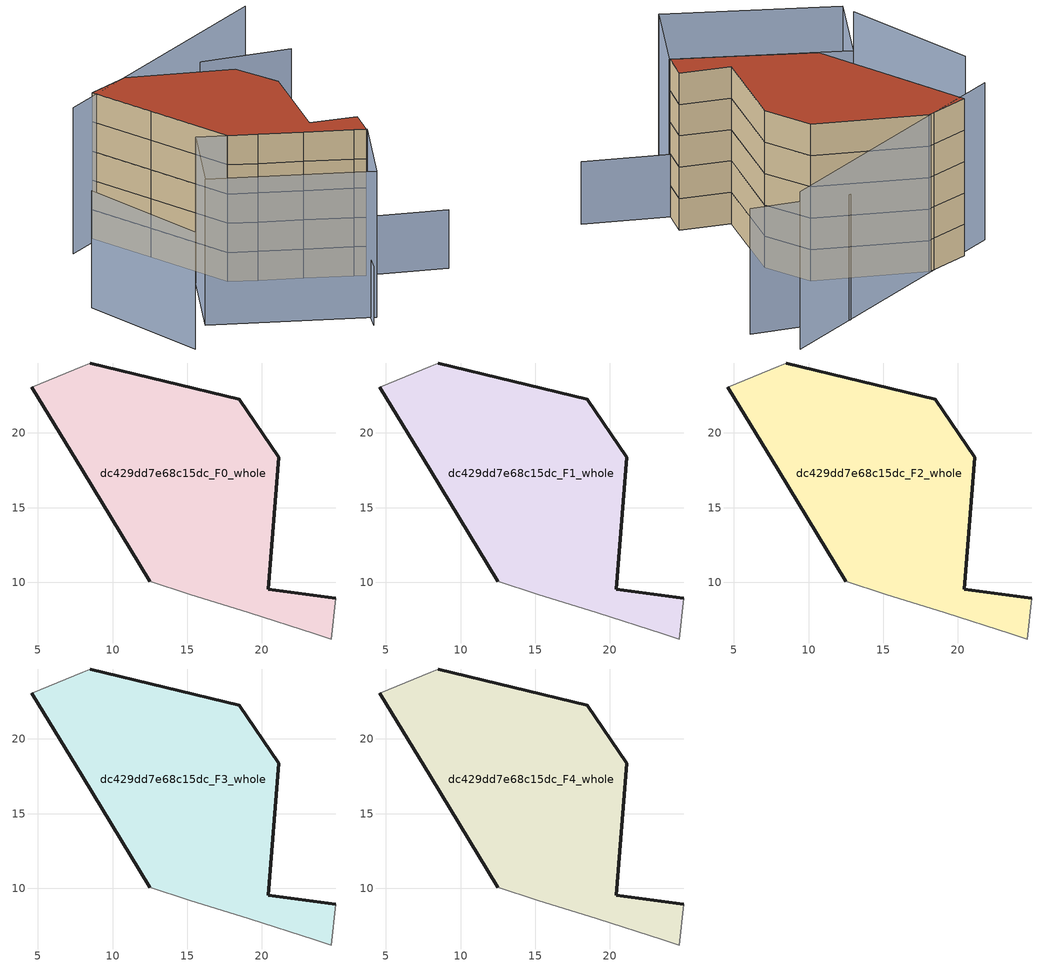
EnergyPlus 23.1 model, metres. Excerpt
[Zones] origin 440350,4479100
dc429dd7e68c15dc_F0_whole
 floor ground (EU_floor_Construction): 18.5,22.27 21.12,18.37 20.4,9.55 24.94,8.93 24.63,6.21 23.53,6.56 19.14,7.95 15.14,9.22 12.49,10.06 8.01,17.45 4.59,23.05 8,24.45 8.52,24.68 z0
 wall outside (EU_wall_Construction): 24.94,8.93 20.4,9.55 21.12,18.37 18.5,22.27 8.52,24.68 / 4.59,23.05 8.01,17.45 12.49,10.06 z0:3
 wall adiabatic (EU_wall_Construction): 12.49,10.06 15.14,9.22 19.14,7.95 23.53,6.56 24.63,6.21 24.94,8.93 / 8.52,24.68 8,24.45 4.59,23.05 z0:3
dc429dd7e68c15dc_F1_whole
 floor to dc429dd7e68c15dc_F0_whole (EU_floor_Construction): 18.5,22.27 21.12,18.37 20.4,9.55 24.94,8.93 24.63,6.21 23.53,6.56 19.14,7.95 15.14,9.22 12.49,10.06 8.01,17.45 4.59,23.05 8,24.45 8.52,24.68 z3
 wall outside (EU_wall_Construction): 24.94,8.93 20.4,9.55 21.12,18.37 18.5,22.27 8.52,24.68 / 4.59,23.05 8.01,17.45 12.49,10.06 z3:6
 wall adiabatic (EU_wall_Construction): 12.49,10.06 15.14,9.22 19.14,7.95 23.53,6.56 24.63,6.21 24.94,8.93 / 8.52,24.68 8,24.45 4.59,23.05 z3:6
dc429dd7e68c15dc_F2_whole
 floor to dc429dd7e68c15dc_F1_whole (EU_floor_Construction): 18.5,22.27 21.12,18.37 20.4,9.55 24.94,8.93 24.63,6.21 23.53,6.56 19.14,7.95 15.14,9.22 12.49,10.06 8.01,17.45 4.59,23.05 8,24.45 8.52,24.68 z6
 wall outside (EU_wall_Construction): 24.94,8.93 20.4,9.55 21.12,18.37 18.5,22.27 8.52,24.68 / 4.59,23.05 8.01,17.45 12.49,10.06 z6:9
 wall adiabatic (EU_wall_Construction): 12.49,10.06 15.14,9.22 19.14,7.95 23.53,6.56 24.63,6.21 24.94,8.93 / 8.52,24.68 8,24.45 4.59,23.05 z6:9
dc429dd7e68c15dc_F3_whole
 floor to dc429dd7e68c15dc_F2_whole (EU_floor_Construction): 18.5,22.27 21.12,18.37 20.4,9.55 24.94,8.93 24.63,6.21 23.53,6.56 19.14,7.95 15.14,9.22 12.49,10.06 8.01,17.45 4.59,23.05 8,24.45 8.52,24.68 z9
 wall outside (EU_wall_Construction): 24.94,8.93 20.4,9.55 21.12,18.37 18.5,22.27 8.52,24.68 / 4.59,23.05 8.01,17.45 12.49,10.06 z9:12
 wall adiabatic (EU_wall_Construction): 12.49,10.06 15.14,9.22 19.14,7.95 23.53,6.56 24.63,6.21 24.94,8.93 / 8.52,24.68 8,24.45 4.59,23.05 z9:12
dc429dd7e68c15dc_F4_whole
 floor to dc429dd7e68c15dc_F3_whole (EU_floor_Construction): 18.5,22.27 21.12,18.37 20.4,9.55 24.94,8.93 24.63,6.21 23.53,6.56 19.14,7.95 15.14,9.22 12.49,10.06 8.01,17.45 4.59,23.05 8,24.45 8.52,24.68 z12
 wall outside (EU_wall_Construction): 24.94,8.93 20.4,9.55 21.12,18.37 18.5,22.27 8.52,24.68 / 4.59,23.05 8.01,17.45 12.49,10.06 z12:15
 wall adiabatic (EU_wall_Construction): 12.49,10.06 15.14,9.22 19.14,7.95 23.53,6.56 24.63,6.21 24.94,8.93 / 8.52,24.68 8,24.45 4.59,23.05 z12:15
 roof outside (EU_roof_Construction): 24.63,6.21 24.94,8.93 20.4,9.55 21.12,18.37 18.5,22.27 8.52,24.68 8,24.45 4.59,23.05 8.01,17.45 12.49,10.06 15.14,9.22 19.14,7.95 23.53,6.56 z15
shading: 21.26,-3.39 23.53,6.56 / 23.53,6.56 32.17,4.59 z0:6; -1.07,10.2 4.31,-1.31 / 27.24,29.45 18.31,30.34 z0:12; 24.45,33.7 1.79,20.96 / 9.67,10.95 24.71,6.19 / 24.71,6.19 22.13,-1.98 / 22.13,-1.98 7.08,2.78 / 7.08,2.78 9.67,10.95 z0:15
[Building]
EU S2 Campaign: North Axis=0; Terrain=City; Solar Distribution=FullExterior
[Site:Location]
Madrid: Latitude=40.5; Longitude=-3.5; Time Zone=1; Elevation=609
[SizingPeriod:WeatherFileDays]
AnnualSizingPeriod: Begin Month=1; Begin Day of Month=1; End Month=12; End Day of Month=31; Day of Week for Start Day=Monday; Use Weather File Daylight Saving Period=No; Use Weather File Rain and Snow Indicators=No
[MATERIAL]
EU_InternalMass_Material: Roughness=MediumRough; Thickness=0.1; Conductivity=1; Density=1800; Specific Heat=900; Thermal Absorptance=0.9; Solar Absorptance=0.7; Visible Absorptance=0.7
[MATERIAL:NOMASS] Roughness=MediumRough; Thermal Absorptance=0.9; Solar Absorptance=0.7; Visible Absorptance=0.7
Name | Thermal Resistance
EU_wall_NoMass | 1.60022
EU_roof_NoMass | 1.57597
EU_floor_NoMass | 0.470652
[CONSTRUCTION]
EU_wall_Construction: EU_wall_NoMass
EU_roof_Construction: EU_roof_NoMass
EU_floor_Construction: EU_floor_NoMass
EU_InternalMass_Construction: EU_InternalMass_Material
[ZONE] Type=1; Multiplier=1; Ceiling Height=autocalculate; Floor Area=autocalculate; Part of Total Floor Area=Yes
Name | Volume
dc429dd7e68c15dc_F0_whole | 543.415
dc429dd7e68c15dc_F1_whole; dc429dd7e68c15dc_F2_whole; dc429dd7e68c15dc_F3_whole; dc429dd7e68c15dc_F4_whole | 543.416
[INTERNALMASS] Construction=EU_InternalMass_Construction; Surface Area=181.139
Name | Zone or ZoneList
dc429dd7e68c15dc_F0_whole_EU_InternalMass | dc429dd7e68c15dc_F0_whole
dc429dd7e68c15dc_F1_whole_EU_InternalMass | dc429dd7e68c15dc_F1_whole
dc429dd7e68c15dc_F2_whole_EU_InternalMass | dc429dd7e68c15dc_F2_whole
dc429dd7e68c15dc_F3_whole_EU_InternalMass | dc429dd7e68c15dc_F3_whole
dc429dd7e68c15dc_F4_whole_EU_InternalMass | dc429dd7e68c15dc_F4_whole
[OTHEREQUIPMENT] Fuel Type=Electricity; Design Level Calculation Method=Watts/Area; Power per Zone Floor Area=1; Fraction Latent=0; Fraction Radiant=0; Fraction Lost=0; Carbon Dioxide Generation Rate=0; EndUse Subcategory=EU_Step8_InternalGains
Name | Zone or ZoneList or Space or SpaceList | Schedule
EU_Step8_InternalGain_dc429dd7e68c15dc_F0_whole_f000 | dc429dd7e68c15dc_F0_whole | EU_Step8_GainSchedule_dc429dd7e68c15dc_F0_whole_f000
EU_Step8_InternalGain_dc429dd7e68c15dc_F1_whole_f000 | dc429dd7e68c15dc_F1_whole | EU_Step8_GainSchedule_dc429dd7e68c15dc_F1_whole_f000
EU_Step8_InternalGain_dc429dd7e68c15dc_F2_whole_f000 | dc429dd7e68c15dc_F2_whole | EU_Step8_GainSchedule_dc429dd7e68c15dc_F2_whole_f000
EU_Step8_InternalGain_dc429dd7e68c15dc_F3_whole_f000 | dc429dd7e68c15dc_F3_whole | EU_Step8_GainSchedule_dc429dd7e68c15dc_F3_whole_f000
EU_Step8_InternalGain_dc429dd7e68c15dc_F4_whole_f000 | dc429dd7e68c15dc_F4_whole | EU_Step8_GainSchedule_dc429dd7e68c15dc_F4_whole_f000
[ZONEVENTILATION:DESIGNFLOWRATE] Schedule=EU_AlwaysOn; Design Flow Rate Calculation Method=AirChanges/Hour; Air Changes per Hour=0.480704; Ventilation Type=Natural; Fan Pressure Rise=0; Fan Total Efficiency=1; Constant Term Coefficient=1; Temperature Term Coefficient=0; Velocity Term Coefficient=0; Velocity Squared Term Coefficient=0; Minimum Indoor Temperature=-100; Maximum Indoor Temperature=100; Delta Temperature=-100; Minimum Outdoor Temperature=-100; Maximum Outdoor Temperature=100; Maximum Wind Speed=40
Name | Zone or ZoneList or Space or SpaceList
EU_ConstantAir_dc429dd7e68c15dc_F0_whole | dc429dd7e68c15dc_F0_whole
EU_ConstantAir_dc429dd7e68c15dc_F1_whole | dc429dd7e68c15dc_F1_whole
EU_ConstantAir_dc429dd7e68c15dc_F2_whole | dc429dd7e68c15dc_F2_whole
EU_ConstantAir_dc429dd7e68c15dc_F3_whole | dc429dd7e68c15dc_F3_whole
EU_ConstantAir_dc429dd7e68c15dc_F4_whole | dc429dd7e68c15dc_F4_whole
[HVACTEMPLATE:THERMOSTAT] Constant Heating Setpoint=20; Constant Cooling Setpoint=50
EU_HeatOnly_dc429dd7e68c15dc_F0_whole; EU_HeatOnly_dc429dd7e68c15dc_F1_whole; EU_HeatOnly_dc429dd7e68c15dc_F2_whole; EU_HeatOnly_dc429dd7e68c15dc_F3_whole; EU_HeatOnly_dc429dd7e68c15dc_F4_whole
[HVACTEMPLATE:ZONE:IDEALLOADSAIRSYSTEM] System Availability Schedule=EU_AlwaysOn; Maximum Heating Supply Air Temperature=50; Minimum Cooling Supply Air Temperature=13; Maximum Heating Supply Air Humidity Ratio=0.0156; Minimum Cooling Supply Air Humidity Ratio=0.0077; Heating Limit=NoLimit; Cooling Limit=NoLimit; Heating Availability Schedule=EU_AlwaysOn; Cooling Availability Schedule=EU_CoolingOff; Dehumidification Control Type=ConstantSensibleHeatRatio; Cooling Sensible Heat Ratio=0.7; Dehumidification Setpoint=60; Humidification Control Type=None; Humidification Setpoint=30; Outdoor Air Method=None; Outdoor Air Flow Rate per Person=0.00944; Outdoor Air Flow Rate per Zone Floor Area=0; Outdoor Air Flow Rate per Zone=0; Demand Controlled Ventilation Type=None; Outdoor Air Economizer Type=NoEconomizer; Heat Recovery Type=None; Sensible Heat Recovery Effectiveness=0.7; Latent Heat Recovery Effectiveness=0.65
Name | Template Thermostat
dc429dd7e68c15dc_F0_whole | EU_HeatOnly_dc429dd7e68c15dc_F0_whole
dc429dd7e68c15dc_F1_whole | EU_HeatOnly_dc429dd7e68c15dc_F1_whole
dc429dd7e68c15dc_F2_whole | EU_HeatOnly_dc429dd7e68c15dc_F2_whole
dc429dd7e68c15dc_F3_whole | EU_HeatOnly_dc429dd7e68c15dc_F3_whole
dc429dd7e68c15dc_F4_whole | EU_HeatOnly_dc429dd7e68c15dc_F4_whole
[SIZING:ZONE] Zone Cooling Design Supply Air Temperature Input Method=SupplyAirTemperature; Zone Cooling Design Supply Air Temperature=13; Zone Heating Design Supply Air Temperature Input Method=SupplyAirTemperature; Zone Heating Design Supply Air Temperature=50; Zone Cooling Design Supply Air Humidity Ratio=0.008; Zone Heating Design Supply Air Humidity Ratio=0.008; Cooling Design Air Flow Method=DesignDay; Cooling Design Air Flow Rate=0; Cooling Minimum Air Flow per Zone Floor Area=0.000762; Cooling Minimum Air Flow=0; Cooling Minimum Air Flow Fraction=0.2; Heating Design Air Flow Method=DesignDay; Heating Design Air Flow Rate=0; Heating Maximum Air Flow per Zone Floor Area=0.002032; Heating Maximum Air Flow=0.141576; Heating Maximum Air Flow Fraction=0.3; Account for Dedicated Outdoor Air System=No; Dedicated Outdoor Air System Control Strategy=NeutralSupplyAir; Dedicated Outdoor Air Low Setpoint Temperature for Design=autosize; Dedicated Outdoor Air High Setpoint Temperature for Design=autosize; Zone Load Sizing Method=Sensible Load Only No Latent Load; Zone Latent Cooling Design Supply Air Humidity Ratio Input Method=HumidityRatioDifference; Zone Cooling Design Supply Air Humidity Ratio Difference=0.005; Zone Latent Heating Design Supply Air Humidity Ratio Input Method=HumidityRatioDifference; Zone Humidification Design Supply Air Humidity Ratio Difference=0.005
dc429dd7e68c15dc_F0_whole; dc429dd7e68c15dc_F1_whole; dc429dd7e68c15dc_F2_whole; dc429dd7e68c15dc_F3_whole; dc429dd7e68c15dc_F4_whole
[SCHEDULE:CONSTANT]
Name | Hourly Value
EU_AlwaysOn | 1
EU_CoolingOff | 0
[SCHEDULE:FILE] Column Number=1; Rows to Skip at Top=0; Number of Hours of Data=8760; Column Separator=Comma; Interpolate to Timestep=No; Minutes per Item=60; Adjust Schedule for Daylight Savings=Yes
Name | File
EU_Step8_GainSchedule_dc429dd7e68c15dc_F0_whole_f000 | ../../schedules/dc429dd7e68c15dc/dc429dd7e68c15dc_F0_whole_f000_gain.csv
EU_Step8_GainSchedule_dc429dd7e68c15dc_F1_whole_f000 | ../../schedules/dc429dd7e68c15dc/dc429dd7e68c15dc_F1_whole_f000_gain.csv
EU_Step8_GainSchedule_dc429dd7e68c15dc_F2_whole_f000 | ../../schedules/dc429dd7e68c15dc/dc429dd7e68c15dc_F2_whole_f000_gain.csv
EU_Step8_GainSchedule_dc429dd7e68c15dc_F3_whole_f000 | ../../schedules/dc429dd7e68c15dc/dc429dd7e68c15dc_F3_whole_f000_gain.csv
EU_Step8_GainSchedule_dc429dd7e68c15dc_F4_whole_f000 | ../../schedules/dc429dd7e68c15dc/dc429dd7e68c15dc_F4_whole_f000_gain.csv
